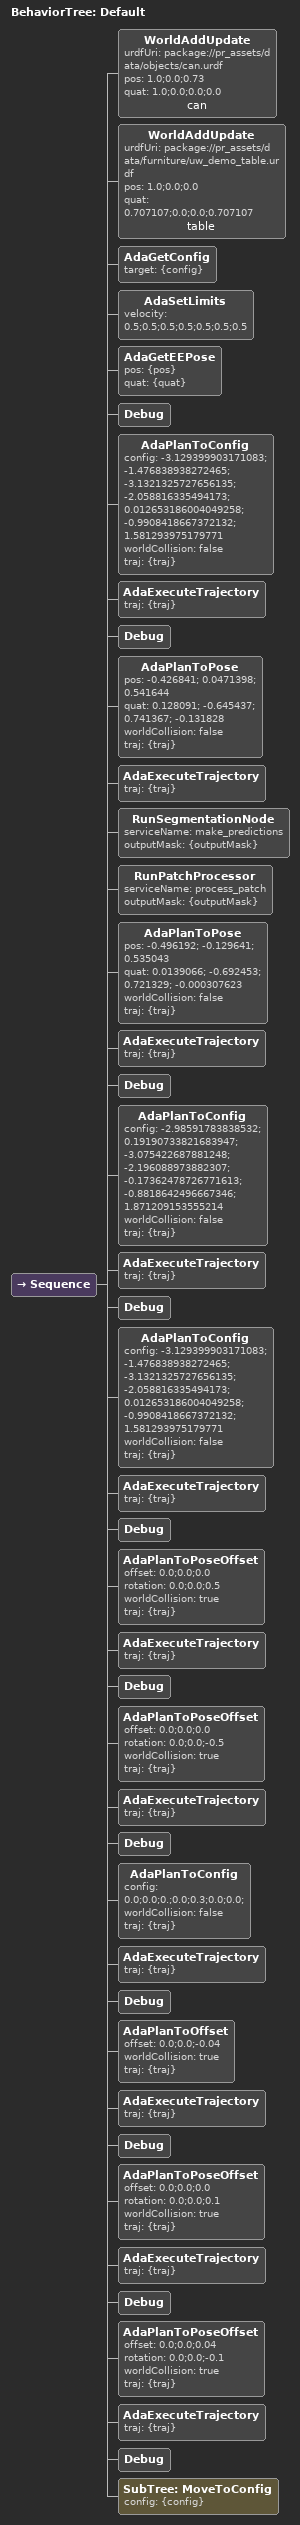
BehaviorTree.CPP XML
<root BTCPP_format="4" main_tree_to_execute="Default" >
  <!-- Subtree Includes -->
  <include path="./helpers.xml" />

<!-- sample capture pose -->
<!-- ePos: -0.426841, 0.0471398, 0.541644
eQuat: 0.128091, -0.645437, 0.741367, -0.131828 -->

<!-- sample wiping ready pose -->
<!-- ePos: -0.496192, -0.129641, 0.535043
eQuat: 0.0139066, -0.692453, 0.721329, -0.000307623 -->

  <!-- Simple Trajectories -->
  <BehaviorTree ID="Default">
    <Sequence>
      <WorldAddUpdate
        urdfUri="package://pr_assets/data/objects/can.urdf"
        pos="1.0;0.0;0.73"
        quat="1.0;0.0;0.0;0.0"
        name="can" />
      <WorldAddUpdate
        urdfUri="package://pr_assets/data/furniture/uw_demo_table.urdf"
        pos="1.0;0.0;0.0"
        quat="0.707107;0.0;0.0;0.707107"
        name="table" />

      <AdaGetConfig target="{config}" />
      <AdaSetLimits velocity="0.5;0.5;0.5;0.5;0.5;0.5;0.5" />
      <AdaGetEEPose pos="{pos}" quat="{quat}" />

      <!-- Go to Home Position for Bed Bath -->
      <Debug />
      <AdaPlanToConfig config="-3.129399903171083; -1.476838938272465; -3.1321325727656135; -2.058816335494173; 0.012653186004049258; -0.9908418667372132; 1.581293975179771" worldCollision="false" traj="{traj}" />
      <AdaExecuteTrajectory traj="{traj}" />

      <!-- Go to Capture Position for Bed Bath -->
      <Debug />
      <AdaPlanToPose pos="-0.426841; 0.0471398; 0.541644" quat="0.128091; -0.645437; 0.741367; -0.131828" worldCollision="false" traj="{traj}" />
      <AdaExecuteTrajectory traj="{traj}" />

      <RunSegmentationNode serviceName="make_predictions" outputMask="{outputMask}"/>
      <RunPatchProcessor serviceName="process_patch" outputMask="{outputMask}"/>

      <!-- Go to Dummy Bathing Start Position -->
      <AdaPlanToPose pos="-0.496192; -0.129641; 0.535043" quat="0.0139066; -0.692453; 0.721329; -0.000307623" worldCollision="false" traj="{traj}" />
      <AdaExecuteTrajectory traj="{traj}" />

      <!-- Go to Dummy Bathing End Position -->
      <Debug />
      <AdaPlanToConfig config="-2.98591783838532; 0.19190733821683947; -3.075422687881248; -2.196088973882307; -0.17362478726771613; -0.8818642496667346; 1.871209153555214" worldCollision="false" traj="{traj}" />
      <AdaExecuteTrajectory traj="{traj}" />

      <!-- Go to Home Position for Bed Bath -->
      <Debug />
      <AdaPlanToConfig config="-3.129399903171083; -1.476838938272465; -3.1321325727656135; -2.058816335494173; 0.012653186004049258; -0.9908418667372132; 1.581293975179771" worldCollision="false" traj="{traj}" />
      <AdaExecuteTrajectory traj="{traj}" />

      <!-- Rotation about Z -->
      <Debug />
      <AdaPlanToPoseOffset offset="0.0;0.0;0.0" rotation="0.0;0.0;0.5" worldCollision="true" traj="{traj}" />
      <AdaExecuteTrajectory traj="{traj}" />
      <Debug />
      <AdaPlanToPoseOffset offset="0.0;0.0;0.0" rotation="0.0;0.0;-0.5" worldCollision="true" traj="{traj}" />
      <AdaExecuteTrajectory traj="{traj}" />

      <!-- Test PlanToConfig -->
      <Debug />
      <AdaPlanToConfig config="0.0;0.0;0.;0.0;0.3;0.0;0.0;" worldCollision="false" traj="{traj}" />
      <AdaExecuteTrajectory traj="{traj}" />

      <!-- Test PlanToOffset/PoseOffset -->
      <Debug />
      <AdaPlanToOffset offset="0.0;0.0;-0.04" worldCollision="true" traj="{traj}" />
      <AdaExecuteTrajectory traj="{traj}" />
      <Debug />
      <AdaPlanToPoseOffset offset="0.0;0.0;0.0" rotation="0.0;0.0;0.1" worldCollision="true" traj="{traj}" />
      <AdaExecuteTrajectory traj="{traj}" />
      <Debug />
      <AdaPlanToPoseOffset offset="0.0;0.0;0.04" rotation="0.0;0.0;-0.1" worldCollision="true" traj="{traj}" />
      <AdaExecuteTrajectory traj="{traj}" />

      <!-- Return to original config -->
      <Debug />
      <SubTree ID="MoveToConfig" config="{config}" />
    </Sequence>
  </BehaviorTree>
</root>
